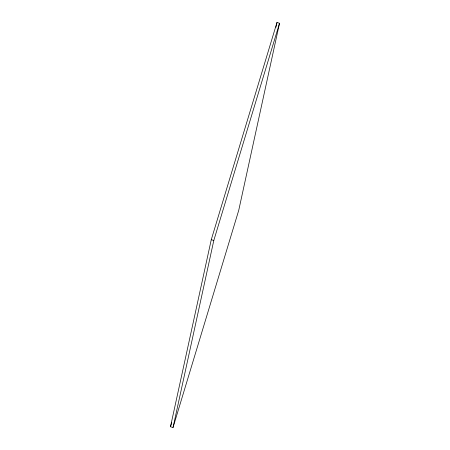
<?xml version="1.0" encoding="UTF-8"?>
<svg xmlns="http://www.w3.org/2000/svg" width="450" height="450" viewBox="0 0 450 450"><rect width="100%" height="100%" fill="white"/><g stroke="black" fill="none" stroke-linecap="round" stroke-linejoin="round"><path stroke-width="0.67" d="M170.482 426.741L211.258 239.715L276.975 22.5L279.517 23.259L238.742 210.285L173.025 427.5L170.482 426.741L171.703 422.707M173.025 427.5L213.806 240.469L279.517 23.259M275.929 27.298L276.975 22.5M211.258 239.715L213.806 240.469"/></g></svg>
